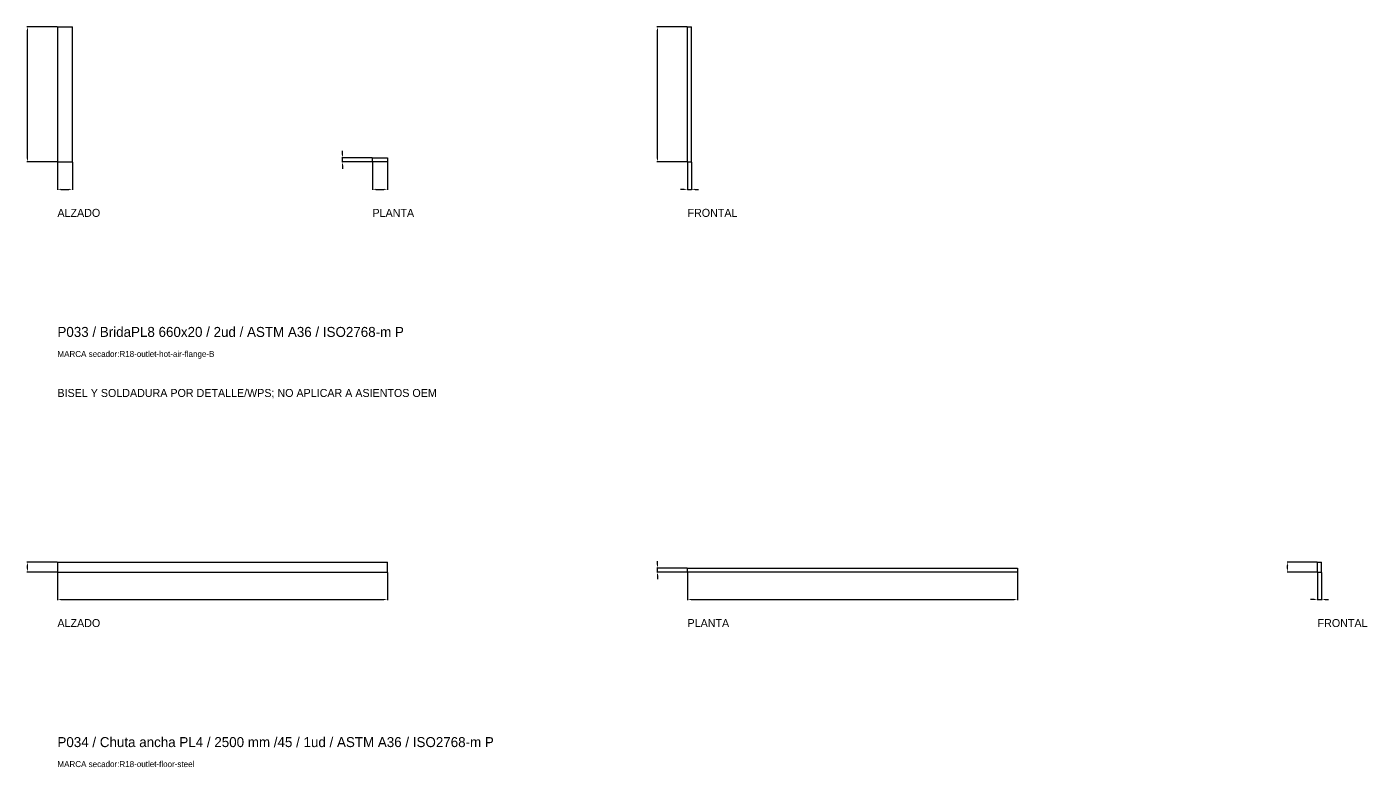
# Model space of a CAD drawing. Header units: millimetres. Extents: x -61 to 13940, y -87340 to 371.
# Drawn here: x -61 to 2619, y -42093 to -40613 of the extents above; entities that cross this region are included whole.
import ezdxf

# ---------------------------------------------------------------- set-up
doc = ezdxf.new("R2010")
doc.units = ezdxf.units.MM
for name, color, linetype in [('R18_COTAS_P', 1, 'Continuous'), ('R18_PIEZAS_P', 3, 'Continuous'), ('R18_TEXTOS', 7, 'Continuous')]:
    doc.layers.add(name, color=color, linetype=linetype)
doc.dimstyles.get("Standard").update_dxf_attribs({"dimtxt": 2.5, "dimasz": 2.5, "dimexe": 1.25, "dimexo": 0.625, "dimtad": 1, "dimcen": 2.5, "dimazin": 3, "dimtfac": 1, "dimtmove": 0, "dimatfit": 3, "dimarcsym": 0})

# ---------------------------------------------------------------- blocks, each defined once
blk = doc.blocks.new('*D193')
at = {"layer": 'Defpoints', "color": 0, "transparency": 16777216}
for p in [(0, -40883.1), (30, -40883.1), (30, -40938.1)]:
    blk.add_point(p, dxfattribs=at)
at = {"layer": 'R18_COTAS_P', "color": 0, "lineweight": -2, "transparency": 16777216}
for p, q in [((0, -40883.7), (0, -40939.3)), ((30, -40883.7), (30, -40939.3)), ((7, -40938.1), (23, -40938.1))]:
    blk.add_line(p, q, dxfattribs=at)
at = {"layer": 'R18_COTAS_P', "color": 0, "transparency": 16777216}
for points in [[(7, -40936.9), (7, -40939.2), (0, -40938.1)], [(23, -40936.9), (23, -40939.2), (30, -40938.1)]]:
    blk.add_solid(points, dxfattribs=at)
blk = doc.blocks.new('*D194')
at = {"layer": 'Defpoints', "color": 0, "transparency": 16777216}
for p in [(-60, -40613.1), (0, -40613.1), (0, -40883.1)]:
    blk.add_point(p, dxfattribs=at)
at = {"layer": 'R18_COTAS_P', "color": 0, "lineweight": -2, "transparency": 16777216}
for p, q in [((-0.6, -40613.1), (-61.3, -40613.1)), ((-60, -40876.1), (-60, -40620.1)), ((-0.6, -40883.1), (-61.3, -40883.1))]:
    blk.add_line(p, q, dxfattribs=at)
at = {"layer": 'R18_COTAS_P', "color": 0, "transparency": 16777216}
for points in [[(-61.2, -40620.1), (-58.8, -40620.1), (-60, -40613.1)], [(-61.2, -40876.1), (-58.8, -40876.1), (-60, -40883.1)]]:
    blk.add_solid(points, dxfattribs=at)
blk = doc.blocks.new('*D195')
at = {"layer": 'Defpoints', "color": 0, "transparency": 16777216}
for p in [(630, -40883.1), (660, -40883.1), (660, -40938.1)]:
    blk.add_point(p, dxfattribs=at)
at = {"layer": 'R18_COTAS_P', "color": 0, "lineweight": -2, "transparency": 16777216}
for p, q in [((630, -40883.7), (630, -40939.3)), ((660, -40883.7), (660, -40939.3)), ((637, -40938.1), (653, -40938.1))]:
    blk.add_line(p, q, dxfattribs=at)
at = {"layer": 'R18_COTAS_P', "color": 0, "transparency": 16777216}
for points in [[(637, -40936.9), (637, -40939.2), (630, -40938.1)], [(653, -40936.9), (653, -40939.2), (660, -40938.1)]]:
    blk.add_solid(points, dxfattribs=at)
blk = doc.blocks.new('*D196')
at = {"layer": 'Defpoints', "color": 0, "transparency": 16777216}
for p in [(570, -40875.1), (630, -40875.1), (630, -40883.1)]:
    blk.add_point(p, dxfattribs=at)
at = {"layer": 'R18_COTAS_P', "color": 0, "lineweight": -2, "transparency": 16777216}
for p, q in [((629.4, -40875.1), (568.8, -40875.1)), ((570, -40868.1), (570, -40861.1)), ((570, -40883.1), (570, -40875.1)), ((629.4, -40883.1), (568.8, -40883.1)), ((570, -40890.1), (570, -40897.1))]:
    blk.add_line(p, q, dxfattribs=at)
at = {"layer": 'R18_COTAS_P', "color": 0, "transparency": 16777216}
for points in [[(568.8, -40868.1), (571.2, -40868.1), (570, -40875.1)], [(568.8, -40890.1), (571.2, -40890.1), (570, -40883.1)]]:
    blk.add_solid(points, dxfattribs=at)
blk = doc.blocks.new('*D197')
at = {"layer": 'Defpoints', "color": 0, "transparency": 16777216}
for p in [(1260, -40883.1), (1268, -40883.1), (1268, -40938.1)]:
    blk.add_point(p, dxfattribs=at)
at = {"layer": 'R18_COTAS_P', "color": 0, "lineweight": -2, "transparency": 16777216}
for p, q in [((1260, -40883.7), (1260, -40939.3)), ((1268, -40883.7), (1268, -40939.3)), ((1253, -40938.1), (1246, -40938.1)), ((1260, -40938.1), (1268, -40938.1)), ((1275, -40938.1), (1282, -40938.1))]:
    blk.add_line(p, q, dxfattribs=at)
at = {"layer": 'R18_COTAS_P', "color": 0, "transparency": 16777216}
for points in [[(1253, -40936.9), (1253, -40939.2), (1260, -40938.1)], [(1275, -40936.9), (1275, -40939.2), (1268, -40938.1)]]:
    blk.add_solid(points, dxfattribs=at)
blk = doc.blocks.new('*D198')
at = {"layer": 'Defpoints', "color": 0, "transparency": 16777216}
for p in [(1200, -40613.1), (1260, -40613.1), (1260, -40883.1)]:
    blk.add_point(p, dxfattribs=at)
at = {"layer": 'R18_COTAS_P', "color": 0, "lineweight": -2, "transparency": 16777216}
for p, q in [((1259.4, -40613.1), (1198.8, -40613.1)), ((1200, -40876.1), (1200, -40620.1)), ((1259.4, -40883.1), (1198.8, -40883.1))]:
    blk.add_line(p, q, dxfattribs=at)
at = {"layer": 'R18_COTAS_P', "color": 0, "transparency": 16777216}
for points in [[(1198.8, -40620.1), (1201.2, -40620.1), (1200, -40613.1)], [(1198.8, -40876.1), (1201.2, -40876.1), (1200, -40883.1)]]:
    blk.add_solid(points, dxfattribs=at)
blk = doc.blocks.new('*D199')
at = {"layer": 'Defpoints', "color": 0, "transparency": 16777216}
for p in [(0, -41703.1), (660, -41703.1), (660, -41758.1)]:
    blk.add_point(p, dxfattribs=at)
at = {"layer": 'R18_COTAS_P', "color": 0, "lineweight": -2, "transparency": 16777216}
for p, q in [((0, -41703.7), (0, -41759.3)), ((660, -41703.7), (660, -41759.3)), ((7, -41758.1), (653, -41758.1))]:
    blk.add_line(p, q, dxfattribs=at)
at = {"layer": 'R18_COTAS_P', "color": 0, "transparency": 16777216}
for points in [[(7, -41756.9), (7, -41759.2), (0, -41758.1)], [(653, -41756.9), (653, -41759.2), (660, -41758.1)]]:
    blk.add_solid(points, dxfattribs=at)
blk = doc.blocks.new('*D200')
at = {"layer": 'Defpoints', "color": 0, "transparency": 16777216}
for p in [(-60, -41683.1), (0, -41683.1), (0, -41703.1)]:
    blk.add_point(p, dxfattribs=at)
at = {"layer": 'R18_COTAS_P', "color": 0, "lineweight": -2, "transparency": 16777216}
for p, q in [((-0.6, -41683.1), (-61.3, -41683.1)), ((-0.6, -41703.1), (-61.3, -41703.1)), ((-60, -41696.1), (-60, -41690.1))]:
    blk.add_line(p, q, dxfattribs=at)
at = {"layer": 'R18_COTAS_P', "color": 0, "transparency": 16777216}
for points in [[(-61.2, -41690.1), (-58.8, -41690.1), (-60, -41683.1)], [(-61.2, -41696.1), (-58.8, -41696.1), (-60, -41703.1)]]:
    blk.add_solid(points, dxfattribs=at)
blk = doc.blocks.new('*D201')
at = {"layer": 'Defpoints', "color": 0, "transparency": 16777216}
for p in [(1260, -41703.1), (1920, -41703.1), (1920, -41758.1)]:
    blk.add_point(p, dxfattribs=at)
at = {"layer": 'R18_COTAS_P', "color": 0, "lineweight": -2, "transparency": 16777216}
for p, q in [((1260, -41703.7), (1260, -41759.3)), ((1920, -41703.7), (1920, -41759.3)), ((1267, -41758.1), (1913, -41758.1))]:
    blk.add_line(p, q, dxfattribs=at)
at = {"layer": 'R18_COTAS_P', "color": 0, "transparency": 16777216}
for points in [[(1267, -41756.9), (1267, -41759.2), (1260, -41758.1)], [(1913, -41756.9), (1913, -41759.2), (1920, -41758.1)]]:
    blk.add_solid(points, dxfattribs=at)
blk = doc.blocks.new('*D202')
at = {"layer": 'Defpoints', "color": 0, "transparency": 16777216}
for p in [(1200, -41695.1), (1260, -41695.1), (1260, -41703.1)]:
    blk.add_point(p, dxfattribs=at)
at = {"layer": 'R18_COTAS_P', "color": 0, "lineweight": -2, "transparency": 16777216}
for p, q in [((1259.4, -41695.1), (1198.8, -41695.1)), ((1259.4, -41703.1), (1198.8, -41703.1)), ((1200, -41688.1), (1200, -41681.1)), ((1200, -41703.1), (1200, -41695.1)), ((1200, -41710.1), (1200, -41717.1))]:
    blk.add_line(p, q, dxfattribs=at)
at = {"layer": 'R18_COTAS_P', "color": 0, "transparency": 16777216}
for points in [[(1198.8, -41688.1), (1201.2, -41688.1), (1200, -41695.1)], [(1198.8, -41710.1), (1201.2, -41710.1), (1200, -41703.1)]]:
    blk.add_solid(points, dxfattribs=at)
blk = doc.blocks.new('*D203')
at = {"layer": 'Defpoints', "color": 0, "transparency": 16777216}
for p in [(2520, -41703.1), (2528, -41703.1), (2528, -41758.1)]:
    blk.add_point(p, dxfattribs=at)
at = {"layer": 'R18_COTAS_P', "color": 0, "lineweight": -2, "transparency": 16777216}
for p, q in [((2520, -41703.7), (2520, -41759.3)), ((2528, -41703.7), (2528, -41759.3)), ((2513, -41758.1), (2506, -41758.1)), ((2520, -41758.1), (2528, -41758.1)), ((2535, -41758.1), (2542, -41758.1))]:
    blk.add_line(p, q, dxfattribs=at)
at = {"layer": 'R18_COTAS_P', "color": 0, "transparency": 16777216}
for points in [[(2513, -41756.9), (2513, -41759.2), (2520, -41758.1)], [(2535, -41756.9), (2535, -41759.2), (2528, -41758.1)]]:
    blk.add_solid(points, dxfattribs=at)
blk = doc.blocks.new('*D204')
at = {"layer": 'Defpoints', "color": 0, "transparency": 16777216}
for p in [(2460, -41683.1), (2520, -41683.1), (2520, -41703.1)]:
    blk.add_point(p, dxfattribs=at)
at = {"layer": 'R18_COTAS_P', "color": 0, "lineweight": -2, "transparency": 16777216}
for p, q in [((2519.4, -41683.1), (2458.8, -41683.1)), ((2519.4, -41703.1), (2458.8, -41703.1)), ((2460, -41696.1), (2460, -41690.1))]:
    blk.add_line(p, q, dxfattribs=at)
at = {"layer": 'R18_COTAS_P', "color": 0, "transparency": 16777216}
for points in [[(2458.8, -41690.1), (2461.2, -41690.1), (2460, -41683.1)], [(2458.8, -41696.1), (2461.2, -41696.1), (2460, -41703.1)]]:
    blk.add_solid(points, dxfattribs=at)

msp = doc.modelspace()

# ---------------------------------------------------------------- linework, layer by layer
at = {"layer": 'R18_PIEZAS_P'}
for p, q in [((0, -40613.077), (30, -40613.077)), ((0, -40613.077), (0, -40883.077)), ((30, -40883.077), (30, -40613.077)), ((1260, -40613.077), (1268, -40613.077)), ((1260, -40883.077), (1260, -40613.077)), ((1268, -40883.077), (1268, -40613.077)), ((630, -40883.077), (630, -40875.077)), ((630, -40875.077), (660, -40875.077)), ((660, -40875.077), (660, -40883.077)), ((0, -40883.077), (30, -40883.077)), ((660, -40883.077), (630, -40883.077)), ((1260, -40883.077), (1268, -40883.077)), ((0, -41683.077), (660, -41683.077)), ((0, -41683.077), (0, -41703.077)), ((0, -41703.077), (660, -41703.077)), ((660, -41703.077), (660, -41683.077)), ((1260, -41703.077), (1260, -41695.077)), ((1260, -41695.077), (1920, -41695.077)), ((1920, -41703.077), (1260, -41703.077)), ((1920, -41695.077), (1920, -41703.077)), ((2520, -41683.077), (2528, -41683.077)), ((2520, -41703.077), (2520, -41683.077)), ((2520, -41703.077), (2528, -41703.077)), ((2528, -41703.077), (2528, -41683.077))]:
    msp.add_line(p, q, dxfattribs=at)

# ---------------------------------------------------------------- texts
at = {"layer": 'R18_TEXTOS'}
for s, height, p in [('ALZADO', 16, (0, -40993.077)), ('PLANTA', 16, (630, -40993.077)), ('FRONTAL', 16, (1260, -40993.077)), ('P033 / BridaPL8 660x20 / 2ud / ASTM A36 / ISO2768-m P', 20, (0, -41233.077)), ('MARCA secador:R18-outlet-hot-air-flange-B', 12, (0, -41273.077)), ('BISEL Y SOLDADURA POR DETALLE/WPS; NO APLICAR A ASIENTOS OEM', 16, (0, -41353.077)), ('ALZADO', 16, (0, -41813.077)), ('PLANTA', 16, (1260, -41813.077)), ('FRONTAL', 16, (2520, -41813.077)), ('P034 / Chuta ancha PL4 / 2500 mm /45 / 1ud / ASTM A36 / ISO2768-m P', 20, (0, -42053.077)), ('MARCA secador:R18-outlet-floor-steel', 12, (0, -42093.077))]:
    msp.add_text(s, height=height, dxfattribs=at).set_placement(p)

# ---------------------------------------------------------------- dimensions: what is measured, and where the dimension line sits
at = {"layer": 'R18_COTAS_P'}
for base, p1, p2, picture, middle in [((-60, -40613.077), (0, -40883.077), (0, -40613.077), '*D194', (-60, -40748.077)), ((1200, -40613.077), (1260, -40883.077), (1260, -40613.077), '*D198', (1200, -40748.077)), ((570, -40875.077), (630, -40883.077), (630, -40875.077), '*D196', (570, -40879.077)), ((-60, -41683.077), (0, -41703.077), (0, -41683.077), '*D200', (-60, -41693.077)), ((1200, -41695.077), (1260, -41703.077), (1260, -41695.077), '*D202', (1200, -41699.077)), ((2460, -41683.077), (2520, -41703.077), (2520, -41683.077), '*D204', (2460, -41693.077))]:
    dim = msp.add_linear_dim(base=base, p1=p1, p2=p2, angle=90, dimstyle='Standard', override={"dimtxt": 16, "dimasz": 7, "dimtad": 1, "dimdec": 2}, dxfattribs=at)
    dim.commit()
    dim.dimension.update_dxf_attribs({"geometry": picture, "text_midpoint": middle})
for base, p1, p2, picture, middle in [((30, -40938.077), (0, -40883.077), (30, -40883.077), '*D193', (15, -40938.077)), ((660, -40938.077), (630, -40883.077), (660, -40883.077), '*D195', (645, -40938.077)), ((1268, -40938.077), (1260, -40883.077), (1268, -40883.077), '*D197', (1264, -40938.077)), ((660, -41758.077), (0, -41703.077), (660, -41703.077), '*D199', (330, -41758.077)), ((1920, -41758.077), (1260, -41703.077), (1920, -41703.077), '*D201', (1590, -41758.077)), ((2528, -41758.077), (2520, -41703.077), (2528, -41703.077), '*D203', (2524, -41758.077))]:
    dim = msp.add_linear_dim(base=base, p1=p1, p2=p2, dimstyle='Standard', override={"dimtxt": 16, "dimasz": 7, "dimtad": 1, "dimdec": 2}, dxfattribs=at)
    dim.commit()
    dim.dimension.update_dxf_attribs({"geometry": picture, "text_midpoint": middle})

doc.saveas('drawing.dxf')
